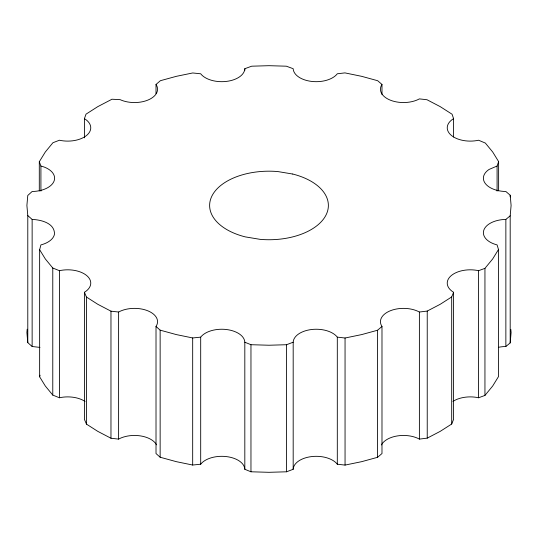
<?xml version="1.0" encoding="UTF-8"?>
<svg xmlns="http://www.w3.org/2000/svg" width="538" height="538" viewBox="0 0 538 538"><rect width="100%" height="100%" fill="white"/><g stroke="black" fill="none" stroke-linecap="round" stroke-linejoin="round"><path stroke-width="0.81" d="M27.189 329.209L26.9 332.538L27.788 342.652L32.139 346.499L39.967 347.413M498.773 347.252A23.06 13.309 0 0 1 505.861 346.499L510.192 342.894L510.192 215.819L511.1 205.462L510.206 195.233L505.861 191.501A23.06 13.309 0 0 1 485.337 183.545A23.06 13.309 0 0 1 489.076 169.443L497.085 166.027L498.618 161.608L492.673 151.972L485.343 143.061L478.578 140.23A23.06 13.309 0 0 1 451.126 135.199A23.06 13.309 0 0 1 453.588 118.636L452.061 114.211L440.192 106.625L426.977 99.732L419.391 98.891A23.06 13.309 0 0 1 390.696 100.31A23.06 13.309 0 0 1 381.987 84.459L377.656 80.713L361.65 76.329L344.939 72.892L337.306 73.78A23.06 13.309 0 0 1 311.731 81.426A23.06 13.309 0 0 1 293.183 68.709L286.364 66.194L269 65.69L251.697 66.194L244.817 68.709A23.06 13.309 0 0 1 226.269 81.426A23.06 13.309 0 0 1 200.694 73.78L192.698 72.966L176.35 76.329L160.385 80.7L156.013 84.459A23.06 13.309 0 0 1 148.132 99.981A23.06 13.309 0 0 1 120.122 99.651L111.971 99.234L97.808 106.625L86.026 114.15L84.412 118.636L84.412 137.863M510.192 342.894L511.1 332.538L510.824 329.39M85.051 401.429A23.06 13.309 0 0 0 59.422 397.77L52.778 395.087L45.327 386.028L39.637 376.802L39.637 249.726L40.915 244.898A23.06 13.309 0 0 0 54.472 234.171C54.856 223.041 40.834 219.746 32.139 219.423L27.788 215.577L26.9 205.462L27.774 195.469L32.139 191.501A23.06 13.309 0 0 0 54.163 180.788A23.06 13.309 0 0 0 40.915 166.027L39.301 161.743L45.327 151.972L52.932 142.725L59.422 140.23A23.06 13.309 0 0 0 86.874 135.199A23.06 13.309 0 0 0 84.412 118.636M39.637 376.802L40.061 375.194M381.415 444.939A23.06 13.309 0 0 1 419.391 439.109L427.233 438.134L440.192 431.375L451.691 424.025L451.691 296.949L453.588 292.289A23.06 13.309 0 0 1 451.126 275.718A23.06 13.309 0 0 1 478.578 270.695L484.946 268.348L492.673 258.953L498.491 249.518L497.085 244.898A23.06 13.309 0 0 1 484.301 236.438L483.83 235.314A23.06 13.309 0 0 1 505.861 219.423L510.192 215.819M451.691 424.025L453.588 419.364L453.588 292.289M451.691 296.949L440.192 304.3L427.233 311.058L419.391 312.033A23.06 13.309 0 0 0 390.696 310.614A23.06 13.309 0 0 0 381.987 326.458L381.987 453.541L377.562 457.313L361.65 461.671L345.053 465.088L337.306 464.22A23.06 13.309 0 0 0 311.731 456.574A23.06 13.309 0 0 0 293.183 469.291L286.525 471.799L269 472.31L250.964 471.786L244.817 469.291A23.06 13.309 0 0 0 226.269 456.574A23.06 13.309 0 0 0 200.694 464.22L192.678 465.034L176.35 461.671L160.142 457.233L156.013 453.541L156.013 326.458L156.652 325.362A23.06 13.309 0 0 0 146.457 310.298A23.06 13.309 0 0 0 118.609 312.033L110.969 311.166L97.808 304.3L86.463 297.05L84.412 292.289A23.06 13.309 0 0 0 86.874 275.718A23.06 13.309 0 0 0 59.422 270.695L52.778 268.011L45.327 258.953L39.637 249.726M452.949 401.429A23.06 13.309 0 0 1 478.578 397.77L484.946 395.423L492.673 386.028L498.491 376.593L498.491 249.518M156.013 326.458L160.142 330.15L176.35 334.596L192.678 337.951L200.694 337.144A23.06 13.309 0 0 1 226.269 329.498A23.06 13.309 0 0 1 244.817 342.215L250.964 344.71L269 345.235L286.525 344.724L293.183 342.215A23.06 13.309 0 0 1 311.731 329.498A23.06 13.309 0 0 1 337.306 337.144L345.053 338.012L361.65 334.596L377.562 330.238L381.987 326.458M84.412 292.289L84.412 419.364L86.463 424.126L97.808 431.375L110.969 438.241L118.609 439.109A23.06 13.309 0 0 1 156.518 444.818M510.206 195.233L510.206 196.901M505.861 219.423L505.861 346.499M498.618 161.608L498.618 190.869M497.085 166.027L497.085 191.111M484.946 268.348L484.946 395.423M478.578 270.695L478.578 397.77M453.588 118.636L453.588 137.029M427.233 311.058L427.233 438.134M419.391 312.033L419.391 439.109M381.987 84.459L381.987 94.493M377.562 330.238L377.562 457.313M345.053 338.012L345.053 465.088M337.306 337.144L337.306 464.22M293.183 342.215L293.183 469.291M286.525 344.724L286.525 471.799M250.964 344.71L250.964 471.786M244.817 68.709L244.817 70.384M244.817 342.215L244.817 469.291M200.694 337.144L200.694 464.22M192.678 337.951L192.678 465.034M160.142 330.15L160.142 457.233M156.013 84.459L156.013 93.659M118.609 312.033L118.609 439.109M110.969 311.166L110.969 438.241M86.463 297.05L86.463 424.126M59.422 270.695L59.422 397.77M52.778 268.011L52.778 395.087M40.915 166.027L40.915 191.111M39.301 161.743L39.301 191.003M32.139 219.423L32.139 346.499M27.788 215.577L27.788 342.652M292.739 174.043L277.85 171.568A59.375 34.277 0 0 0 211.945 195.973A59.375 34.277 0 0 0 245.261 236.881L260.15 239.356A59.375 34.277 0 0 0 326.055 214.951A59.375 34.277 0 0 0 292.739 174.043"/></g></svg>
